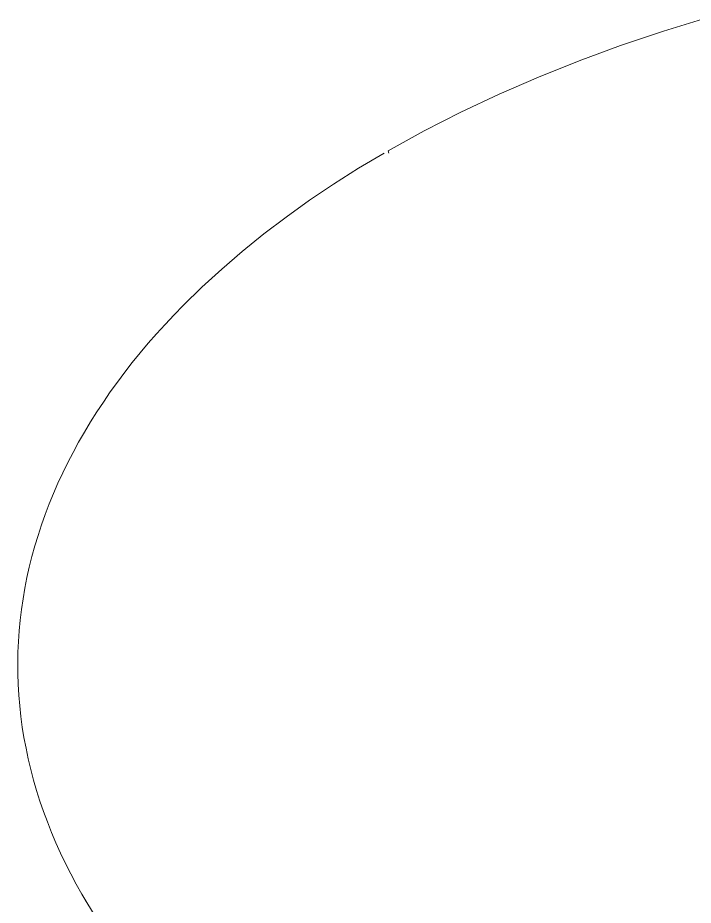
# Model space of a CAD drawing. Header units: millimetres. Extents: x 311 to 4068, y 1050 to 3803.
# Drawn here: x 3617 to 3738.1, y 3280 to 3439.3 of the extents above; entities that cross this region are included whole.
import ezdxf

# ---------------------------------------------------------------- set-up
doc = ezdxf.new("R2010")
doc.units = ezdxf.units.MM
doc.layers.add('ZANO_R', color=7, linetype='Continuous', lineweight=0)

msp = doc.modelspace()

# ---------------------------------------------------------------- linework, layer by layer
at = {"layer": 'ZANO_R'}
for p, q in [((3740.57, 3439.27), (3732.81, 3436.89)), ((3732.81, 3436.89), (3725.11, 3434.3)), ((3725.11, 3434.3), (3717.7, 3431.57)), ((3717.7, 3431.57), (3710.37, 3428.64)), ((3710.37, 3428.64), (3703.36, 3425.59)), ((3703.36, 3425.59), (3696.44, 3422.33)), ((3696.44, 3422.33), (3689.87, 3418.97)), ((3689.87, 3418.97), (3683.42, 3415.4)), ((3682.71, 3414.99), (3678.13, 3412.26)), ((3683.42, 3415.4), (3683.56, 3414.95)), ((3678.13, 3412.26), (3673.62, 3409.4)), ((3673.62, 3409.4), (3669.33, 3406.52)), ((3669.33, 3406.52), (3665.12, 3403.52)), ((3665.12, 3403.52), (3661.13, 3400.49)), ((3661.13, 3400.49), (3657.23, 3397.35)), ((3657.23, 3397.35), (3653.56, 3394.19)), ((3653.56, 3394.19), (3649.98, 3390.92)), ((3649.98, 3390.92), (3646.64, 3387.65)), ((3646.64, 3387.65), (3645.01, 3385.97)), ((3645.01, 3385.97), (3643.41, 3384.26)), ((3643.41, 3384.26), (3641.89, 3382.59)), ((3641.89, 3382.59), (3640.4, 3380.88)), ((3640.4, 3380.88), (3638.94, 3379.15)), ((3638.94, 3379.15), (3637.52, 3377.39)), ((3637.52, 3377.39), (3636.17, 3375.67)), ((3636.17, 3375.67), (3634.86, 3373.91)), ((3634.86, 3373.91), (3633.58, 3372.14)), ((3633.58, 3372.14), (3632.34, 3370.33)), ((3632.34, 3370.33), (3631.17, 3368.56)), ((3631.17, 3368.56), (3630.04, 3366.77)), ((3630.04, 3366.77), (3628.95, 3364.95)), ((3628.95, 3364.95), (3627.89, 3363.11)), ((3627.89, 3363.11), (3626.9, 3361.3)), ((3626.9, 3361.3), (3625.96, 3359.47)), ((3625.96, 3359.47), (3625.05, 3357.62)), ((3625.05, 3357.62), (3624.18, 3355.75)), ((3624.18, 3355.75), (3623.38, 3353.9)), ((3623.38, 3353.9), (3622.62, 3352.04)), ((3622.62, 3352.04), (3621.91, 3350.17)), ((3621.91, 3350.17), (3621.23, 3348.27)), ((3621.23, 3348.27), (3620.62, 3346.4)), ((3620.62, 3346.4), (3620.05, 3344.52)), ((3620.05, 3344.52), (3619.53, 3342.62)), ((3619.53, 3342.62), (3619.05, 3340.71)), ((3619.05, 3340.71), (3618.63, 3338.82)), ((3618.63, 3338.82), (3618.25, 3336.92)), ((3618.25, 3336.92), (3617.93, 3335)), ((3617.93, 3335), (3617.64, 3333.09)), ((3617.64, 3333.09), (3617.41, 3331.18)), ((3617.41, 3331.18), (3617.23, 3329.27)), ((3617.23, 3329.27), (3617.1, 3327.35)), ((3617.1, 3327.35), (3617.01, 3325.43)), ((3617.01, 3325.43), (3616.98, 3323.51)), ((3616.98, 3323.51), (3616.99, 3321.59)), ((3616.99, 3321.59), (3617.06, 3319.68)), ((3617.06, 3319.68), (3617.17, 3317.76)), ((3617.17, 3317.76), (3617.33, 3315.84)), ((3617.33, 3315.84), (3617.54, 3313.93)), ((3617.54, 3313.93), (3617.8, 3312.02)), ((3617.8, 3312.02), (3618.1, 3310.11)), ((3618.1, 3310.11), (3618.46, 3308.2)), ((3618.46, 3308.2), (3618.86, 3306.29)), ((3618.86, 3306.29), (3619.31, 3304.4)), ((3619.31, 3304.4), (3619.81, 3302.51)), ((3619.81, 3302.51), (3620.36, 3300.61)), ((3620.36, 3300.61), (3620.96, 3298.72)), ((3620.96, 3298.72), (3621.61, 3296.84)), ((3621.61, 3296.84), (3622.29, 3294.98)), ((3622.29, 3294.98), (3623.04, 3293.09)), ((3623.04, 3293.09), (3623.83, 3291.23)), ((3623.83, 3291.23), (3624.67, 3289.38)), ((3624.67, 3289.38), (3625.54, 3287.55)), ((3625.54, 3287.55), (3626.48, 3285.69)), ((3626.48, 3285.69), (3627.46, 3283.85)), ((3627.46, 3283.85), (3628.48, 3282.03)), ((3628.48, 3282.03), (3629.54, 3280.24)), ((3629.65, 3280.04), (3629.13, 3280.91)), ((3629.54, 3280.24), (3630.67, 3278.41))]:
    msp.add_line(p, q, dxfattribs=at)

doc.saveas('drawing.dxf')
